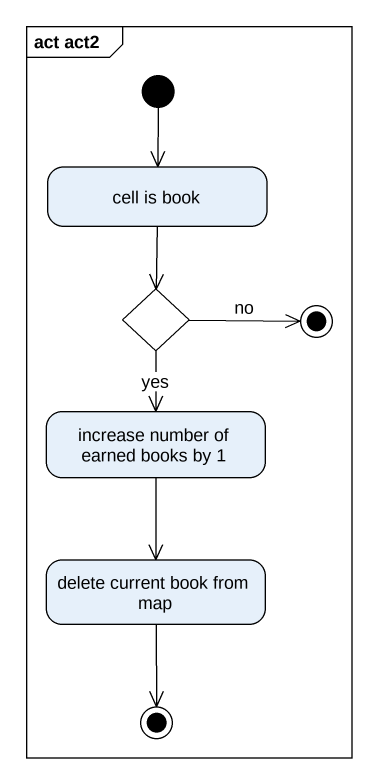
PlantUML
@startuml
mainframe act act2
hide empty description
state "cell is book" as cell_is_book
state choice1 <<choice>>
state final1 <<end>>
state "increase number of earned books by 1" as increase_number_of_earned
state "delete current book from map" as delete_current_book_from_map
state final2 <<end>>
[*] --> cell_is_book
cell_is_book --> choice1
choice1 -right-> final1 : no
choice1 --> increase_number_of_earned : yes
increase_number_of_earned --> delete_current_book_from_map
delete_current_book_from_map --> final2
@enduml
